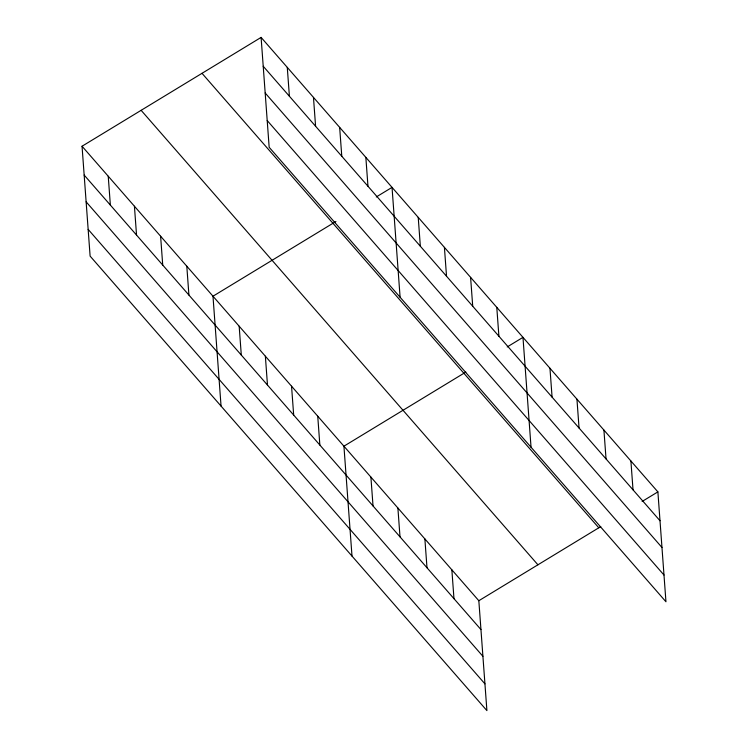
<?xml version="1.0" encoding="UTF-8"?>
<svg xmlns="http://www.w3.org/2000/svg" width="748" height="748" viewBox="0 0 748 748"><rect width="100%" height="100%" fill="white"/><g stroke="black" fill="none" stroke-linecap="round" stroke-linejoin="round"><path stroke-width="1.12" d="M82.046 146.234L478.832 600.719L486.901 710.6L90.115 256.115L82.046 146.234L261.099 37.4L657.885 491.885L665.954 601.766L269.168 147.281L261.099 37.4M335.908 221.502L212.984 296.217L221.053 406.099M376.281 196.958L392.036 187.383L400.105 297.265M465.864 372.074L343.93 446.191L351.999 556.073M507.219 346.932L522.974 337.357L531.043 447.239M478.832 600.719L600.766 526.601M642.13 501.459L657.885 491.885M263.212 66.254L659.998 520.739M265.175 92.995L661.961 547.471M267.204 120.54L663.99 575.025M202.007 73.313L598.802 527.798M141.129 110.321L537.924 564.805M84.169 175.088L480.955 629.573M86.132 201.829L482.918 656.314M88.152 229.384L484.938 683.859M630.901 460.974L633.023 489.828M603.917 430.072L606.039 458.926M576.942 399.17L579.055 428.024M549.958 368.259L552.08 397.113M496.784 307.363L498.907 336.217M470.595 277.368L472.717 306.222M444.415 247.373L446.528 276.227M451.857 569.817L453.971 598.671M418.226 217.378L420.339 246.232M424.873 538.906L426.996 567.76M397.889 508.004L400.012 536.858M365.847 157.379L367.969 186.233M370.905 477.102L373.028 505.957M339.657 127.384L341.78 156.239M313.468 97.39L315.591 126.244M317.741 416.197L319.854 445.051M287.279 67.395L289.401 96.249M291.552 386.202L293.674 415.056M265.362 356.207L267.485 385.061M239.173 326.212L241.295 355.066M186.804 266.223L188.917 295.077M160.614 236.228L162.727 265.082M134.425 206.233L136.538 235.087M108.236 176.229L110.358 205.083"/></g></svg>
